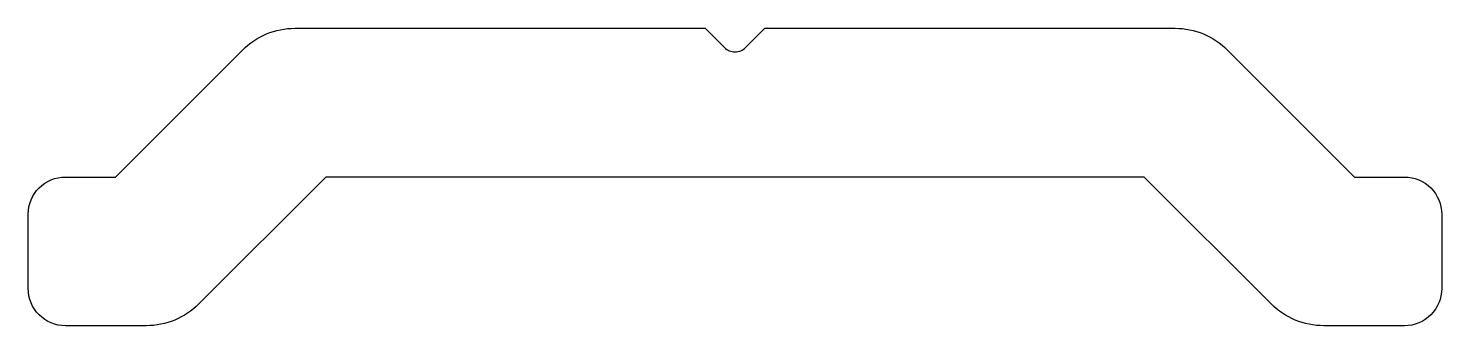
# Model space of a CAD drawing. Extents: x 176.6 to 195.6, y 235.3 to 239.3.
import ezdxf

# ---------------------------------------------------------------- set-up
doc = ezdxf.new("R2010")
doc.units = 0
doc.layers.get('0').update_dxf_attribs({"linetype": 'CONTINUOUS'})

msp = doc.modelspace()

# ---------------------------------------------------------------- linework, layer by layer
msp.add_lwpolyline([(178.922, 235.572, -0.198912), (178.215, 235.279), (177.129, 235.279, -0.414214), (176.629, 235.779), (176.629, 236.779, -0.414214), (177.129, 237.279), (177.801, 237.279), (179.508, 238.986, -0.198912), (180.215, 239.279), (185.729, 239.279), (185.988, 239.02, 0.414214), (186.271, 239.02), (186.529, 239.279), (192.044, 239.279, -0.198912), (192.751, 238.986), (194.458, 237.279), (195.129, 237.279, -0.414214), (195.629, 236.779), (195.629, 235.779, -0.414214), (195.129, 235.279), (194.044, 235.279, -0.198912), (193.336, 235.572), (191.629, 237.279), (186.129, 237.279), (180.629, 237.279)], format="xyb", close=True)

doc.saveas('drawing.dxf')
